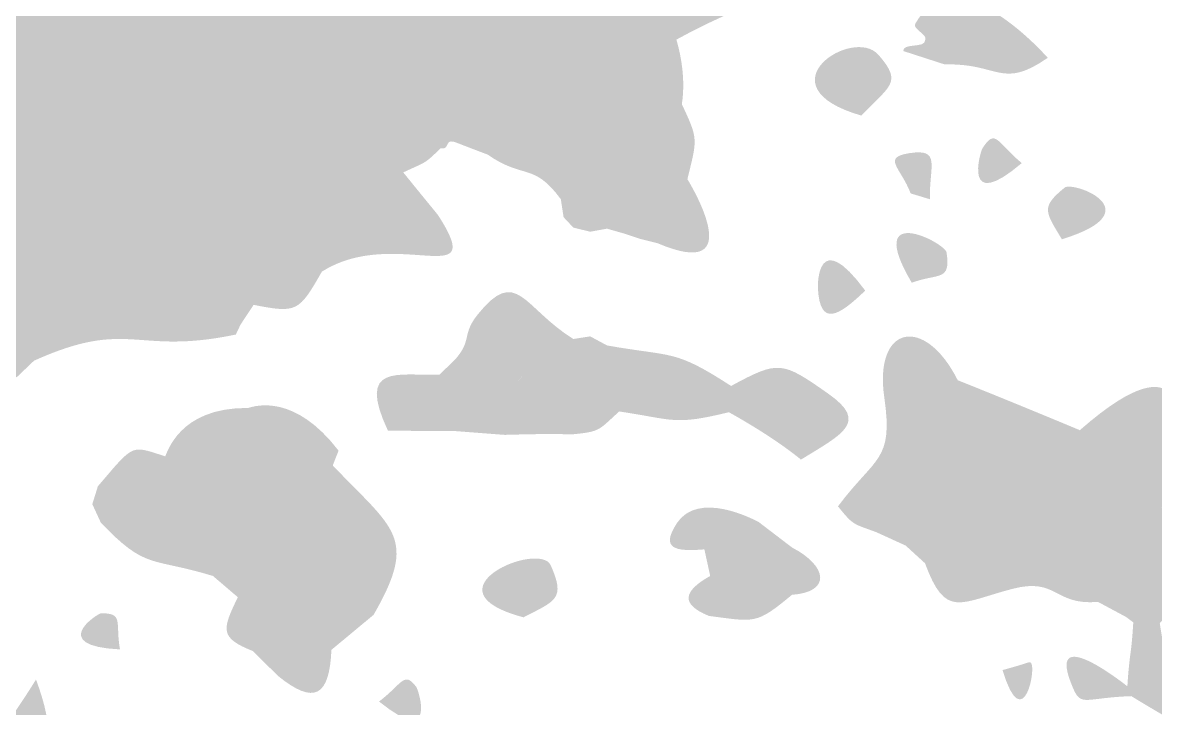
# Model space of a CAD drawing. Header units: millimetres. Extents: x 551 to 751, y 21 to 126.
# Drawn here: x 567.71 to 578.06, y 76.76 to 83.02 of the extents above; entities that cross this region are included whole.
import ezdxf

# ---------------------------------------------------------------- set-up
doc = ezdxf.new("R2010")
doc.units = ezdxf.units.MM

msp = doc.modelspace()

# ---------------------------------------------------------------- hatches: boundary and pattern name
at = {"true_color": 0x000000, "transparency": 33554687}
h = msp.add_hatch(color=18, dxfattribs=at)
edge = h.paths.add_edge_path(flags=0)
edge.add_spline(control_points=[(577.981, 85.117), (577.976, 84.51), (577.912, 84.502), (577.391, 84.297), (577.369, 84.312), (576.505, 84.787), (577.162, 84.046), (577.162, 84.046), (577.049, 83.652), (577.049, 83.652), (576.774, 83.659), (575.19, 83.702), (573.682, 82.868), (572.968, 82.646), (572.98, 82.672), (572.32, 82.318), (571.857, 82.225), (571.828, 82.286), (571.529, 81.876), (571.377, 81.726), (571.395, 81.753), (571.188, 81.655), (569.825, 81.786), (569.807, 81.703), (569.781, 81.586), (569.682, 81.145), (569.817, 81.098), (569.502, 80.785), (569.254, 80.802), (569.273, 80.809), (569.036, 80.909), (569.012, 81.404), (569.103, 81.402), (569.077, 81.433), (569.046, 81.47), (568.99, 81.536), (568.56, 81.158), (568.014, 80.976), (567.526, 80.068), (567.464, 79.951), (567.167, 79.253), (567.145, 79.212), (566.435, 79.077), (566.033, 79.001), (566.102, 78.738), (565.697, 78.825), (565.697, 78.825), (565.476, 79.263), (565.476, 79.263), (565.411, 79.8), (565.466, 79.802), (565.198, 80.264), (565.198, 80.264), (565.233, 80.6), (565.233, 80.6), (565.466, 81.49), (565.013, 81.448), (564.992, 82.372), (565.223, 82.173), (565.202, 82.181), (565.511, 82.162), (565.511, 82.162), (565.774, 82.771), (565.774, 82.771), (566.589, 83.133), (566.956, 82.616), (567.223, 83.527), (567.521, 84.54), (569.303, 82.279), (570.403, 83.602), (571.928, 84.406), (572.055, 84.265), (572.094, 84.279), (573.094, 84.179), (573.203, 84.691), (573.247, 84.842), (573.247, 84.842), (573.511, 85.005), (573.511, 85.005), (573.546, 85.01), (574.969, 85.18), (573.731, 84.609), (572.75, 84.157), (574.369, 84.382), (574.427, 84.39), (574.757, 84.335), (574.739, 84.336), (575.053, 84.432), (575.053, 84.432), (575.373, 84.664), (575.373, 84.664), (575.373, 84.664), (575.513, 84.689), (575.513, 84.689), (576.167, 85.081), (576.177, 84.955), (576.902, 85.012), (577.465, 84.954), (577.436, 84.979), (577.981, 85.117)], knot_values=[0, 0, 0, 0, 1, 1, 1, 2, 2, 2, 3, 3, 3, 4, 4, 4, 5, 5, 5, 6, 6, 6, 7, 7, 7, 8, 8, 8, 9, 9, 9, 10, 10, 10, 11, 11, 11, 12, 12, 12, 13, 13, 13, 14, 14, 14, 15, 15, 15, 16, 16, 16, 17, 17, 17, 18, 18, 18, 19, 19, 19, 20, 20, 20, 21, 21, 21, 22, 22, 22, 23, 23, 23, 24, 24, 24, 25, 25, 25, 26, 26, 26, 27, 27, 27, 28, 28, 28, 29, 29, 29, 30, 30, 30, 31, 31, 31, 32, 32, 32, 33, 33, 33, 33], degree=3, periodic=1)
h = msp.add_hatch(color=18, dxfattribs=at)
edge = h.paths.add_edge_path(flags=0)
edge.add_spline(control_points=[(575.954, 82.864), (575.983, 82.915), (575.835, 82.963), (575.864, 83.014), (576.224, 83.643), (577.005, 82.778), (577.074, 82.702), (576.649, 82.407), (576.627, 82.657), (576.134, 82.641), (576.134, 82.641), (575.954, 82.864), (575.954, 82.864)], knot_values=[0, 0, 0, 0, 1, 1, 1, 2, 2, 2, 3, 3, 3, 4, 4, 4, 4], degree=3, periodic=1)
h = msp.add_hatch(color=18, dxfattribs=at)
edge = h.paths.add_edge_path(flags=0)
edge.add_spline(control_points=[(575.372, 82.174), (574.442, 82.442), (575.295, 82.993), (575.526, 82.731), (575.757, 82.469), (575.625, 82.447), (575.372, 82.174)], knot_values=[0, 0, 0, 0, 1, 1, 1, 2, 2, 2, 2], degree=3, periodic=1)
h = msp.add_hatch(color=18, dxfattribs=at)
edge = h.paths.add_edge_path(flags=0)
edge.add_spline(control_points=[(573.682, 82.868), (573.696, 82.822), (573.776, 82.552), (573.732, 82.278), (573.671, 82.29), (573.071, 82.411), (573.052, 81.901), (573.018, 81.041), (573.731, 81.555), (573.783, 81.593), (573.81, 81.549), (574.356, 80.648), (573.511, 81.008), (573.511, 81.008), (573.357, 81.046), (573.357, 81.046), (573.357, 81.046), (573.203, 81.097), (573.203, 81.097), (573.203, 81.097), (573.049, 81.141), (573.049, 81.141), (573.049, 81.141), (572.895, 81.113), (572.895, 81.113), (572.895, 81.113), (572.741, 81.151), (572.741, 81.151), (572.741, 81.151), (572.652, 81.246), (572.652, 81.246), (572.652, 81.246), (572.627, 81.41), (572.627, 81.41), (572.376, 81.75), (572.291, 81.587), (571.958, 81.818), (572.192, 82.055), (572.212, 82.01), (572.32, 82.318), (572.98, 82.672), (572.968, 82.646), (573.682, 82.868)], knot_values=[0, 0, 0, 0, 1, 1, 1, 2, 2, 2, 3, 3, 3, 4, 4, 4, 5, 5, 5, 6, 6, 6, 7, 7, 7, 8, 8, 8, 9, 9, 9, 10, 10, 10, 11, 11, 11, 12, 12, 12, 13, 13, 13, 14, 14, 14, 14], degree=3, periodic=1)
h = msp.add_hatch(color=18, dxfattribs=at)
edge = h.paths.add_edge_path(flags=0)
edge.add_spline(control_points=[(575.954, 82.864), (575.954, 82.864), (576.134, 82.641), (576.134, 82.641), (576.134, 82.641), (575.754, 82.764), (575.754, 82.764), (575.75, 82.842), (575.958, 82.786), (575.954, 82.864)], knot_values=[0, 0, 0, 0, 1, 1, 1, 2, 2, 2, 3, 3, 3, 3], degree=3, periodic=1)
h = msp.add_hatch(color=18, dxfattribs=at)
edge = h.paths.add_edge_path(flags=0)
edge.add_spline(control_points=[(573.732, 82.278), (573.887, 81.952), (573.871, 81.959), (573.783, 81.593), (573.731, 81.555), (573.018, 81.041), (573.052, 81.901), (573.071, 82.411), (573.671, 82.29), (573.732, 82.278)], knot_values=[0, 0, 0, 0, 1, 1, 1, 2, 2, 2, 3, 3, 3, 3], degree=3, periodic=1)
h = msp.add_hatch(color=18, dxfattribs=at)
edge = h.paths.add_edge_path(flags=0)
edge.add_spline(control_points=[(572.32, 82.318), (572.212, 82.01), (572.192, 82.055), (571.958, 81.818), (571.645, 81.936), (571.671, 81.93), (571.645, 81.936), (571.569, 81.954), (571.61, 81.856), (571.529, 81.876), (571.828, 82.286), (571.857, 82.225), (572.32, 82.318)], knot_values=[0, 0, 0, 0, 1, 1, 1, 2, 2, 2, 3, 3, 3, 4, 4, 4, 4], degree=3, periodic=1)
h = msp.add_hatch(color=18, dxfattribs=at)
edge = h.paths.add_edge_path(flags=0)
edge.add_spline(control_points=[(576.837, 81.74), (576.289, 81.274), (576.459, 81.845), (576.476, 81.872), (576.599, 82.068), (576.611, 81.924), (576.837, 81.74)], knot_values=[0, 0, 0, 0, 1, 1, 1, 2, 2, 2, 2], degree=3, periodic=1)
h = msp.add_hatch(color=18, dxfattribs=at)
edge = h.paths.add_edge_path(flags=0)
edge.add_spline(control_points=[(575.997, 81.41), (575.997, 81.41), (575.822, 81.463), (575.822, 81.463), (575.731, 81.702), (575.555, 81.791), (575.812, 81.831), (576.102, 81.875), (575.992, 81.718), (575.997, 81.41)], knot_values=[0, 0, 0, 0, 1, 1, 1, 2, 2, 2, 3, 3, 3, 3], degree=3, periodic=1)
h = msp.add_hatch(color=18, dxfattribs=at)
edge = h.paths.add_edge_path(flags=0)
edge.add_spline(control_points=[(571.188, 81.655), (571.493, 81.278), (571.494, 81.283), (571.517, 81.247), (571.958, 80.552), (571.112, 81.169), (570.445, 80.749), (570.235, 80.381), (570.217, 80.367), (569.821, 80.445), (569.821, 80.445), (569.502, 80.785), (569.502, 80.785), (569.817, 81.098), (569.682, 81.145), (569.781, 81.586), (569.807, 81.703), (569.825, 81.786), (571.188, 81.655)], knot_values=[0, 0, 0, 0, 1, 1, 1, 2, 2, 2, 3, 3, 3, 4, 4, 4, 5, 5, 5, 6, 6, 6, 6], degree=3, periodic=1)
h = msp.add_hatch(color=18, dxfattribs=at)
edge = h.paths.add_edge_path(flags=0)
edge.add_spline(control_points=[(568.56, 81.158), (568.99, 81.536), (569.046, 81.47), (569.077, 81.433), (569.103, 81.402), (569.012, 81.404), (569.036, 80.909), (568.803, 81.112), (568.818, 81.073), (568.56, 81.158)], knot_values=[0, 0, 0, 0, 1, 1, 1, 2, 2, 2, 3, 3, 3, 3], degree=3, periodic=1)
h = msp.add_hatch(color=18, dxfattribs=at)
edge = h.paths.add_edge_path(flags=0)
edge.add_spline(control_points=[(577.203, 81.044), (577.049, 81.299), (577.01, 81.337), (577.228, 81.516), (577.303, 81.579), (578.044, 81.303), (577.203, 81.044)], knot_values=[0, 0, 0, 0, 1, 1, 1, 2, 2, 2, 2], degree=3, periodic=1)
h = msp.add_hatch(color=18, dxfattribs=at)
edge = h.paths.add_edge_path(flags=0)
edge.add_spline(control_points=[(570.445, 80.749), (570.121, 81.025), (570.08, 81.008), (570.093, 81.044), (570.171, 81.254), (570.877, 81.49), (570.445, 80.749)], knot_values=[0, 0, 0, 0, 1, 1, 1, 2, 2, 2, 2], degree=3, periodic=1)
h = msp.add_hatch(color=18, dxfattribs=at)
edge = h.paths.add_edge_path(flags=0)
edge.add_spline(control_points=[(575.832, 80.647), (575.39, 81.394), (576.136, 81.015), (576.15, 80.923), (576.189, 80.655), (576.078, 80.738), (575.832, 80.647)], knot_values=[0, 0, 0, 0, 1, 1, 1, 2, 2, 2, 2], degree=3, periodic=1)
h = msp.add_hatch(color=18, dxfattribs=at)
edge = h.paths.add_edge_path(flags=0)
edge.add_spline(control_points=[(568.56, 81.158), (568.818, 81.073), (568.803, 81.112), (569.036, 80.909), (569.273, 80.809), (569.254, 80.802), (569.502, 80.785), (569.502, 80.785), (569.821, 80.445), (569.821, 80.445), (569.821, 80.445), (569.701, 80.263), (569.701, 80.263), (569.701, 80.263), (569.659, 80.174), (569.659, 80.174), (568.737, 79.979), (568.693, 80.329), (567.816, 79.935), (567.816, 79.935), (567.656, 79.782), (567.656, 79.782), (567.656, 79.782), (567.464, 79.951), (567.464, 79.951), (567.526, 80.068), (568.014, 80.976), (568.56, 81.158)], knot_values=[0, 0, 0, 0, 1, 1, 1, 2, 2, 2, 3, 3, 3, 4, 4, 4, 5, 5, 5, 6, 6, 6, 7, 7, 7, 8, 8, 8, 9, 9, 9, 9], degree=3, periodic=1)
h = msp.add_hatch(color=18, dxfattribs=at)
edge = h.paths.add_edge_path(flags=0)
edge.add_spline(control_points=[(575.407, 80.575), (575.162, 80.339), (574.995, 80.242), (574.975, 80.593), (574.972, 80.629), (574.969, 81.169), (575.407, 80.575)], knot_values=[0, 0, 0, 0, 1, 1, 1, 2, 2, 2, 2], degree=3, periodic=1)
h = msp.add_hatch(color=18, dxfattribs=at)
edge = h.paths.add_edge_path(flags=0)
edge.add_spline(control_points=[(571.661, 79.945), (571.819, 80.124), (571.721, 80.174), (571.867, 80.356), (572.227, 80.803), (572.278, 80.422), (572.741, 80.133), (572.741, 80.133), (572.59, 79.935), (572.59, 79.935), (572.59, 79.935), (572.57, 79.833), (572.57, 79.833), (572.57, 79.833), (572.27, 79.796), (572.27, 79.796), (572.27, 79.796), (571.803, 80.01), (571.803, 80.01), (571.803, 80.01), (571.661, 79.945), (571.661, 79.945)], knot_values=[0, 0, 0, 0, 1, 1, 1, 2, 2, 2, 3, 3, 3, 4, 4, 4, 5, 5, 5, 6, 6, 6, 7, 7, 7, 7], degree=3, periodic=1)
h = msp.add_hatch(color=18, dxfattribs=at)
edge = h.paths.add_edge_path(flags=0)
edge.add_spline(control_points=[(576.252, 79.756), (576.252, 79.756), (576.298, 79.109), (576.298, 79.109), (576.298, 79.109), (576.023, 78.766), (576.023, 78.766), (576.023, 78.766), (576.15, 78.473), (576.15, 78.473), (576.15, 78.473), (576.115, 78.184), (576.115, 78.184), (576.115, 78.184), (575.953, 78.084), (575.953, 78.084), (575.953, 78.084), (575.776, 78.246), (575.776, 78.246), (575.776, 78.246), (575.508, 78.368), (575.508, 78.368), (575.296, 78.448), (575.303, 78.424), (575.158, 78.604), (575.502, 79.064), (575.666, 79.013), (575.581, 79.599), (575.485, 80.259), (575.949, 80.358), (576.252, 79.756)], knot_values=[0, 0, 0, 0, 1, 1, 1, 2, 2, 2, 3, 3, 3, 4, 4, 4, 5, 5, 5, 6, 6, 6, 7, 7, 7, 8, 8, 8, 9, 9, 9, 10, 10, 10, 10], degree=3, periodic=1)
h = msp.add_hatch(color=18, dxfattribs=at)
edge = h.paths.add_edge_path(flags=0)
edge.add_spline(control_points=[(572.57, 79.833), (572.57, 79.833), (572.59, 79.935), (572.59, 79.935), (572.59, 79.935), (572.741, 80.133), (572.741, 80.133), (572.741, 80.133), (572.895, 80.157), (572.895, 80.157), (572.895, 80.157), (573.049, 80.074), (573.049, 80.074), (573.659, 79.966), (573.658, 80.043), (574.182, 79.704), (574.182, 79.704), (574.162, 79.464), (574.162, 79.464), (573.656, 79.341), (573.666, 79.396), (573.16, 79.471), (573.024, 79.712), (572.992, 79.7), (572.754, 79.595), (572.754, 79.595), (572.57, 79.833), (572.57, 79.833)], knot_values=[0, 0, 0, 0, 1, 1, 1, 2, 2, 2, 3, 3, 3, 4, 4, 4, 5, 5, 5, 6, 6, 6, 7, 7, 7, 8, 8, 8, 9, 9, 9, 9], degree=3, periodic=1)
h = msp.add_hatch(color=18, dxfattribs=at)
edge = h.paths.add_edge_path(flags=0)
edge.add_spline(control_points=[(571.803, 80.01), (571.803, 80.01), (572.27, 79.796), (572.27, 79.796), (572.24, 79.712), (572.186, 79.795), (572.157, 79.713), (572.15, 79.694), (572.157, 79.713), (572.133, 79.451), (572.133, 79.451), (572.115, 79.257), (572.115, 79.257), (572.115, 79.257), (571.66, 79.292), (571.66, 79.292), (571.637, 79.364), (571.714, 79.343), (571.696, 79.399), (571.685, 79.433), (571.696, 79.399), (571.518, 79.807), (571.518, 79.807), (571.803, 80.01), (571.803, 80.01)], knot_values=[0, 0, 0, 0, 1, 1, 1, 2, 2, 2, 3, 3, 3, 4, 4, 4, 5, 5, 5, 6, 6, 6, 7, 7, 7, 8, 8, 8, 8], degree=3, periodic=1)
msp.add_hatch(color=18, dxfattribs=at).paths.add_polyline_path([(571.661, 79.945), (571.803, 80.01), (571.518, 79.807)], flags=0)
h = msp.add_hatch(color=18, dxfattribs=at)
edge = h.paths.add_edge_path(flags=0)
edge.add_spline(control_points=[(571.518, 79.807), (571.696, 79.399), (571.685, 79.433), (571.696, 79.399), (571.714, 79.343), (571.637, 79.364), (571.66, 79.292), (571.66, 79.292), (571.048, 79.295), (571.048, 79.295), (570.757, 79.915), (571.146, 79.795), (571.518, 79.807)], knot_values=[0, 0, 0, 0, 1, 1, 1, 2, 2, 2, 3, 3, 3, 4, 4, 4, 4], degree=3, periodic=1)
h = msp.add_hatch(color=18, dxfattribs=at)
edge = h.paths.add_edge_path(flags=0)
edge.add_spline(control_points=[(574.182, 79.704), (574.617, 79.94), (574.646, 79.931), (575.07, 79.633), (575.44, 79.373), (575.202, 79.266), (574.82, 79.031), (574.771, 79.071), (574.571, 79.235), (574.162, 79.464), (574.162, 79.464), (574.182, 79.704), (574.182, 79.704)], knot_values=[0, 0, 0, 0, 1, 1, 1, 2, 2, 2, 3, 3, 3, 4, 4, 4, 4], degree=3, periodic=1)
h = msp.add_hatch(color=18, dxfattribs=at)
edge = h.paths.add_edge_path(flags=0)
edge.add_spline(control_points=[(572.27, 79.796), (572.27, 79.796), (572.57, 79.833), (572.57, 79.833), (572.57, 79.833), (572.754, 79.595), (572.754, 79.595), (572.754, 79.595), (572.733, 79.262), (572.733, 79.262), (572.684, 79.257), (572.697, 79.274), (572.115, 79.257), (572.115, 79.257), (572.133, 79.451), (572.133, 79.451), (572.133, 79.451), (572.27, 79.796), (572.27, 79.796)], knot_values=[0, 0, 0, 0, 1, 1, 1, 2, 2, 2, 3, 3, 3, 4, 4, 4, 5, 5, 5, 6, 6, 6, 6], degree=3, periodic=1)
h = msp.add_hatch(color=18, dxfattribs=at)
edge = h.paths.add_edge_path(flags=0)
edge.add_spline(control_points=[(572.267, 79.787), (572.267, 79.787), (572.133, 79.451), (572.133, 79.451), (572.157, 79.713), (572.15, 79.694), (572.157, 79.713), (572.185, 79.792), (572.236, 79.718), (572.267, 79.787)], knot_values=[0, 0, 0, 0, 1, 1, 1, 2, 2, 2, 3, 3, 3, 3], degree=3, periodic=1)
edge = h.paths.add_edge_path(flags=0)
edge.add_spline(control_points=[(572.267, 79.787), (572.267, 79.787), (572.27, 79.796), (572.27, 79.796), (572.269, 79.792), (572.268, 79.789), (572.267, 79.787)], knot_values=[0, 0, 0, 0, 1, 1, 1, 2, 2, 2, 2], degree=3, periodic=1)
h = msp.add_hatch(color=18, dxfattribs=at)
edge = h.paths.add_edge_path(flags=0)
edge.add_spline(control_points=[(577.367, 79.3), (577.912, 79.779), (578.085, 79.7), (578.148, 79.672), (578.744, 79.401), (578.397, 79.215), (578.115, 78.592), (577.904, 78.503), (577.882, 78.559), (577.77, 78.338), (577.77, 78.338), (577.509, 78.258), (577.509, 78.258), (576.922, 78.358), (576.827, 78.643), (576.456, 78.129), (576.335, 77.961), (576.301, 77.967), (576.283, 77.97), (576.131, 77.994), (576.268, 78.159), (576.115, 78.184), (576.115, 78.184), (576.15, 78.473), (576.15, 78.473), (576.15, 78.473), (576.023, 78.766), (576.023, 78.766), (576.023, 78.766), (576.298, 79.109), (576.298, 79.109), (576.298, 79.109), (576.438, 79.201), (576.438, 79.201), (576.802, 79.015), (577.276, 78.859), (577.351, 78.835), (577.351, 78.835), (577.481, 78.971), (577.481, 78.971), (577.545, 79.17), (577.514, 79.152), (577.367, 79.3)], knot_values=[0, 0, 0, 0, 1, 1, 1, 2, 2, 2, 3, 3, 3, 4, 4, 4, 5, 5, 5, 6, 6, 6, 7, 7, 7, 8, 8, 8, 9, 9, 9, 10, 10, 10, 11, 11, 11, 12, 12, 12, 13, 13, 13, 14, 14, 14, 14], degree=3, periodic=1)
h = msp.add_hatch(color=18, dxfattribs=at)
edge = h.paths.add_edge_path(flags=0)
edge.add_spline(control_points=[(572.754, 79.595), (572.992, 79.7), (573.024, 79.712), (573.16, 79.471), (572.969, 79.298), (572.989, 79.287), (572.733, 79.262), (572.733, 79.262), (572.754, 79.595), (572.754, 79.595)], knot_values=[0, 0, 0, 0, 1, 1, 1, 2, 2, 2, 3, 3, 3, 3], degree=3, periodic=1)
h = msp.add_hatch(color=18, dxfattribs=at)
edge = h.paths.add_edge_path(flags=0)
edge.add_spline(control_points=[(576.252, 79.756), (576.73, 79.566), (577.278, 79.337), (577.367, 79.3), (577.514, 79.152), (577.545, 79.17), (577.481, 78.971), (577.481, 78.971), (577.351, 78.835), (577.351, 78.835), (577.276, 78.859), (576.802, 79.015), (576.438, 79.201), (576.438, 79.201), (576.298, 79.109), (576.298, 79.109), (576.298, 79.109), (576.252, 79.756), (576.252, 79.756)], knot_values=[0, 0, 0, 0, 1, 1, 1, 2, 2, 2, 3, 3, 3, 4, 4, 4, 5, 5, 5, 6, 6, 6, 6], degree=3, periodic=1)
h = msp.add_hatch(color=18, dxfattribs=at)
edge = h.paths.add_edge_path(flags=0)
edge.add_spline(control_points=[(569.771, 79.503), (569.841, 79.524), (570.197, 79.634), (570.597, 79.113), (570.597, 79.113), (570.544, 78.978), (570.544, 78.978), (570.544, 78.978), (570.438, 78.926), (570.438, 78.926), (569.969, 79.085), (569.881, 79.013), (569.771, 79.503)], knot_values=[0, 0, 0, 0, 1, 1, 1, 2, 2, 2, 3, 3, 3, 4, 4, 4, 4], degree=3, periodic=1)
h = msp.add_hatch(color=18, dxfattribs=at)
edge = h.paths.add_edge_path(flags=0)
edge.add_spline(control_points=[(569.771, 79.503), (569.881, 79.013), (569.969, 79.085), (570.438, 78.926), (570.475, 78.518), (570.508, 78.55), (570.651, 78.183), (570.186, 78.126), (570.121, 78.243), (570.098, 78.284), (569.851, 78.731), (569.794, 78.317), (569.45, 77.968), (568.882, 78.142), (568.842, 78.019), (568.426, 78.455), (568.426, 78.455), (568.348, 78.624), (568.348, 78.624), (568.348, 78.624), (568.399, 78.788), (568.399, 78.788), (568.399, 78.788), (568.548, 78.962), (568.548, 78.962), (568.82, 78.561), (568.861, 78.586), (569.313, 78.688), (569.456, 78.72), (569.335, 78.759), (569.013, 79.061), (569.031, 79.081), (569.132, 79.509), (569.771, 79.503)], knot_values=[0, 0, 0, 0, 1, 1, 1, 2, 2, 2, 3, 3, 3, 4, 4, 4, 5, 5, 5, 6, 6, 6, 7, 7, 7, 8, 8, 8, 9, 9, 9, 10, 10, 10, 11, 11, 11, 11], degree=3, periodic=1)
h = msp.add_hatch(color=18, dxfattribs=at)
edge = h.paths.add_edge_path(flags=0)
edge.add_spline(control_points=[(569.013, 79.061), (569.335, 78.759), (569.456, 78.72), (569.313, 78.688), (568.861, 78.586), (568.82, 78.561), (568.548, 78.962), (568.731, 79.166), (568.744, 79.149), (569.013, 79.061)], knot_values=[0, 0, 0, 0, 1, 1, 1, 2, 2, 2, 3, 3, 3, 3], degree=3, periodic=1)
h = msp.add_hatch(color=18, dxfattribs=at)
edge = h.paths.add_edge_path(flags=0)
edge.add_spline(control_points=[(570.438, 78.926), (570.438, 78.926), (570.544, 78.978), (570.544, 78.978), (571.101, 78.393), (571.326, 78.324), (570.917, 77.613), (570.804, 77.885), (570.721, 77.828), (570.712, 78.108), (570.71, 78.159), (570.654, 78.12), (570.651, 78.183), (570.508, 78.55), (570.475, 78.518), (570.438, 78.926)], knot_values=[0, 0, 0, 0, 1, 1, 1, 2, 2, 2, 3, 3, 3, 4, 4, 4, 5, 5, 5, 5], degree=3, periodic=1)
h = msp.add_hatch(color=18, dxfattribs=at)
edge = h.paths.add_edge_path(flags=0)
edge.add_spline(control_points=[(570.651, 78.183), (570.654, 78.12), (570.71, 78.159), (570.712, 78.108), (570.721, 77.828), (570.804, 77.885), (570.917, 77.613), (570.917, 77.613), (570.532, 77.293), (570.532, 77.293), (570.256, 77.198), (570.245, 77.263), (570.041, 77.057), (570.041, 77.057), (569.817, 77.281), (569.817, 77.281), (569.996, 77.528), (570.098, 77.683), (569.677, 77.774), (569.677, 77.774), (569.45, 77.968), (569.45, 77.968), (569.794, 78.317), (569.851, 78.731), (570.098, 78.284), (570.121, 78.243), (570.186, 78.126), (570.651, 78.183)], knot_values=[0, 0, 0, 0, 1, 1, 1, 2, 2, 2, 3, 3, 3, 4, 4, 4, 5, 5, 5, 6, 6, 6, 7, 7, 7, 8, 8, 8, 9, 9, 9, 9], degree=3, periodic=1)
h = msp.add_hatch(color=18, dxfattribs=at)
edge = h.paths.add_edge_path(flags=0)
edge.add_spline(control_points=[(574.312, 78.403), (574.192, 78.344), (574.241, 78.297), (574.125, 78.24), (574.111, 78.233), (574.125, 78.24), (573.938, 78.211), (573.664, 78.188), (573.538, 78.22), (573.685, 78.448), (573.881, 78.751), (574.381, 78.489), (574.435, 78.46), (574.435, 78.46), (574.312, 78.403), (574.312, 78.403)], knot_values=[0, 0, 0, 0, 1, 1, 1, 2, 2, 2, 3, 3, 3, 4, 4, 4, 5, 5, 5, 5], degree=3, periodic=1)
h = msp.add_hatch(color=18, dxfattribs=at)
edge = h.paths.add_edge_path(flags=0)
edge.add_spline(control_points=[(577.509, 78.258), (577.462, 77.994), (577.462, 78.016), (577.462, 77.994), (577.461, 77.842), (577.533, 77.876), (577.533, 77.731), (577.127, 77.697), (577.163, 77.958), (576.75, 77.85), (576.267, 77.723), (576.141, 77.574), (575.953, 78.084), (575.953, 78.084), (576.115, 78.184), (576.115, 78.184), (576.268, 78.159), (576.131, 77.994), (576.283, 77.97), (576.301, 77.967), (576.335, 77.961), (576.456, 78.129), (576.827, 78.643), (576.922, 78.358), (577.509, 78.258)], knot_values=[0, 0, 0, 0, 1, 1, 1, 2, 2, 2, 3, 3, 3, 4, 4, 4, 5, 5, 5, 6, 6, 6, 7, 7, 7, 8, 8, 8, 8], degree=3, periodic=1)
h = msp.add_hatch(color=18, dxfattribs=at)
edge = h.paths.add_edge_path(flags=0)
edge.add_spline(control_points=[(578.115, 78.592), (578.214, 78.539), (578.732, 78.264), (579.344, 77.918), (579.344, 77.918), (579.525, 77.839), (579.525, 77.839), (579.32, 77.656), (579.342, 77.616), (579.064, 77.61), (578.811, 77.641), (578.837, 77.631), (578.581, 77.762), (578.445, 77.866), (578.451, 77.869), (578.318, 77.776), (578.318, 77.776), (578.097, 77.536), (578.097, 77.536), (578.097, 77.536), (577.855, 77.544), (577.855, 77.544), (577.855, 77.544), (577.79, 77.593), (577.79, 77.593), (577.79, 77.631), (577.776, 77.621), (577.728, 78.072), (577.726, 78.093), (577.728, 78.072), (577.77, 78.338), (577.882, 78.559), (577.904, 78.503), (578.115, 78.592)], knot_values=[0, 0, 0, 0, 1, 1, 1, 2, 2, 2, 3, 3, 3, 4, 4, 4, 5, 5, 5, 6, 6, 6, 7, 7, 7, 8, 8, 8, 9, 9, 9, 10, 10, 10, 11, 11, 11, 11], degree=3, periodic=1)
h = msp.add_hatch(color=18, dxfattribs=at)
edge = h.paths.add_edge_path(flags=0)
edge.add_spline(control_points=[(574.312, 78.403), (574.312, 78.403), (574.435, 78.46), (574.435, 78.46), (574.435, 78.46), (574.74, 78.227), (574.74, 78.227), (574.74, 78.227), (574.623, 77.978), (574.623, 77.978), (574.48, 78.124), (574.383, 78.021), (574.312, 78.403)], knot_values=[0, 0, 0, 0, 1, 1, 1, 2, 2, 2, 3, 3, 3, 4, 4, 4, 4], degree=3, periodic=1)
h = msp.add_hatch(color=18, dxfattribs=at)
edge = h.paths.add_edge_path(flags=0)
edge.add_spline(control_points=[(574.312, 78.403), (574.383, 78.021), (574.48, 78.124), (574.623, 77.978), (574.623, 77.978), (574.738, 77.796), (574.738, 77.796), (574.41, 77.523), (574.402, 77.548), (573.979, 77.603), (573.979, 77.603), (573.991, 77.968), (573.991, 77.968), (573.991, 77.968), (573.938, 78.211), (573.938, 78.211), (574.125, 78.24), (574.111, 78.233), (574.125, 78.24), (574.241, 78.297), (574.192, 78.344), (574.312, 78.403)], knot_values=[0, 0, 0, 0, 1, 1, 1, 2, 2, 2, 3, 3, 3, 4, 4, 4, 5, 5, 5, 6, 6, 6, 7, 7, 7, 7], degree=3, periodic=1)
h = msp.add_hatch(color=18, dxfattribs=at)
edge = h.paths.add_edge_path(flags=0)
edge.add_spline(control_points=[(577.509, 78.258), (577.509, 78.258), (577.77, 78.338), (577.77, 78.338), (577.728, 78.072), (577.726, 78.093), (577.728, 78.072), (577.776, 77.621), (577.79, 77.631), (577.79, 77.593), (577.79, 77.593), (577.533, 77.731), (577.533, 77.731), (577.533, 77.876), (577.461, 77.842), (577.462, 77.994), (577.462, 78.016), (577.462, 77.994), (577.509, 78.258)], knot_values=[0, 0, 0, 0, 1, 1, 1, 2, 2, 2, 3, 3, 3, 4, 4, 4, 5, 5, 5, 6, 6, 6, 6], degree=3, periodic=1)
h = msp.add_hatch(color=18, dxfattribs=at)
edge = h.paths.add_edge_path(flags=0)
edge.add_spline(control_points=[(572.286, 77.59), (571.355, 77.836), (572.433, 78.295), (572.535, 78.065), (572.671, 77.757), (572.581, 77.743), (572.286, 77.59)], knot_values=[0, 0, 0, 0, 1, 1, 1, 2, 2, 2, 2], degree=3, periodic=1)
h = msp.add_hatch(color=18, dxfattribs=at)
edge = h.paths.add_edge_path(flags=0)
edge.add_spline(control_points=[(574.74, 78.227), (575.064, 78.059), (575.098, 77.821), (574.738, 77.796), (574.738, 77.796), (574.623, 77.978), (574.623, 77.978), (574.623, 77.978), (574.74, 78.227), (574.74, 78.227)], knot_values=[0, 0, 0, 0, 1, 1, 1, 2, 2, 2, 3, 3, 3, 3], degree=3, periodic=1)
h = msp.add_hatch(color=18, dxfattribs=at)
edge = h.paths.add_edge_path(flags=0)
edge.add_spline(control_points=[(573.991, 77.968), (573.991, 77.968), (573.979, 77.603), (573.979, 77.603), (573.716, 77.711), (573.745, 77.83), (573.991, 77.968)], knot_values=[0, 0, 0, 0, 1, 1, 1, 2, 2, 2, 2], degree=3, periodic=1)
h = msp.add_hatch(color=18, dxfattribs=at)
edge = h.paths.add_edge_path(flags=0)
edge.add_spline(control_points=[(569.677, 77.774), (570.098, 77.683), (569.996, 77.528), (569.817, 77.281), (569.507, 77.403), (569.534, 77.478), (569.677, 77.774)], knot_values=[0, 0, 0, 0, 1, 1, 1, 2, 2, 2, 2], degree=3, periodic=1)
h = msp.add_hatch(color=18, dxfattribs=at)
edge = h.paths.add_edge_path(flags=0)
edge.add_spline(control_points=[(568.601, 77.297), (567.936, 77.329), (568.399, 77.627), (568.428, 77.627), (568.64, 77.63), (568.556, 77.539), (568.601, 77.297)], knot_values=[0, 0, 0, 0, 1, 1, 1, 2, 2, 2, 2], degree=3, periodic=1)
h = msp.add_hatch(color=18, dxfattribs=at)
edge = h.paths.add_edge_path(flags=0)
edge.add_spline(control_points=[(577.801, 76.96), (577.801, 76.96), (577.837, 76.87), (577.837, 76.87), (577.418, 76.856), (577.38, 76.77), (577.307, 76.939), (577.032, 77.568), (577.769, 76.985), (577.801, 76.96)], knot_values=[0, 0, 0, 0, 1, 1, 1, 2, 2, 2, 3, 3, 3, 3], degree=3, periodic=1)
h = msp.add_hatch(color=18, dxfattribs=at)
edge = h.paths.add_edge_path(flags=0)
edge.add_spline(control_points=[(577.855, 77.544), (577.855, 77.544), (578.097, 77.536), (578.097, 77.536), (578.161, 77.127), (578.158, 77.139), (578.462, 76.874), (579.99, 75.547), (577.88, 76.844), (577.837, 76.87), (577.837, 76.87), (577.801, 76.96), (577.801, 76.96), (577.821, 77.276), (577.838, 77.245), (577.855, 77.544)], knot_values=[0, 0, 0, 0, 1, 1, 1, 2, 2, 2, 3, 3, 3, 4, 4, 4, 5, 5, 5, 5], degree=3, periodic=1)
h = msp.add_hatch(color=18, dxfattribs=at)
edge = h.paths.add_edge_path(flags=0)
edge.add_spline(control_points=[(570.532, 77.293), (570.513, 76.867), (570.376, 76.785), (570.041, 77.057), (570.245, 77.263), (570.256, 77.198), (570.532, 77.293)], knot_values=[0, 0, 0, 0, 1, 1, 1, 2, 2, 2, 2], degree=3, periodic=1)
h = msp.add_hatch(color=18, dxfattribs=at)
edge = h.paths.add_edge_path(flags=0)
edge.add_spline(control_points=[(576.661, 77.108), (576.916, 77.178), (576.896, 77.184), (576.916, 77.178), (576.98, 77.156), (576.851, 76.477), (576.661, 77.108)], knot_values=[0, 0, 0, 0, 1, 1, 1, 2, 2, 2, 2], degree=3, periodic=1)
h = msp.add_hatch(color=18, dxfattribs=at)
edge = h.paths.add_edge_path(flags=0)
edge.add_spline(control_points=[(570.967, 76.821), (571.181, 76.984), (571.194, 77.103), (571.307, 76.954), (571.325, 76.93), (571.507, 76.385), (570.967, 76.821)], knot_values=[0, 0, 0, 0, 1, 1, 1, 2, 2, 2, 2], degree=3, periodic=1)
h = msp.add_hatch(color=18, dxfattribs=at)
edge = h.paths.add_edge_path(flags=0)
edge.add_spline(control_points=[(567.834, 77.022), (568.195, 76.043), (567.533, 76.462), (567.512, 76.506), (567.491, 76.55), (567.535, 76.543), (567.834, 77.022)], knot_values=[0, 0, 0, 0, 1, 1, 1, 2, 2, 2, 2], degree=3, periodic=1)

doc.saveas('drawing.dxf')
